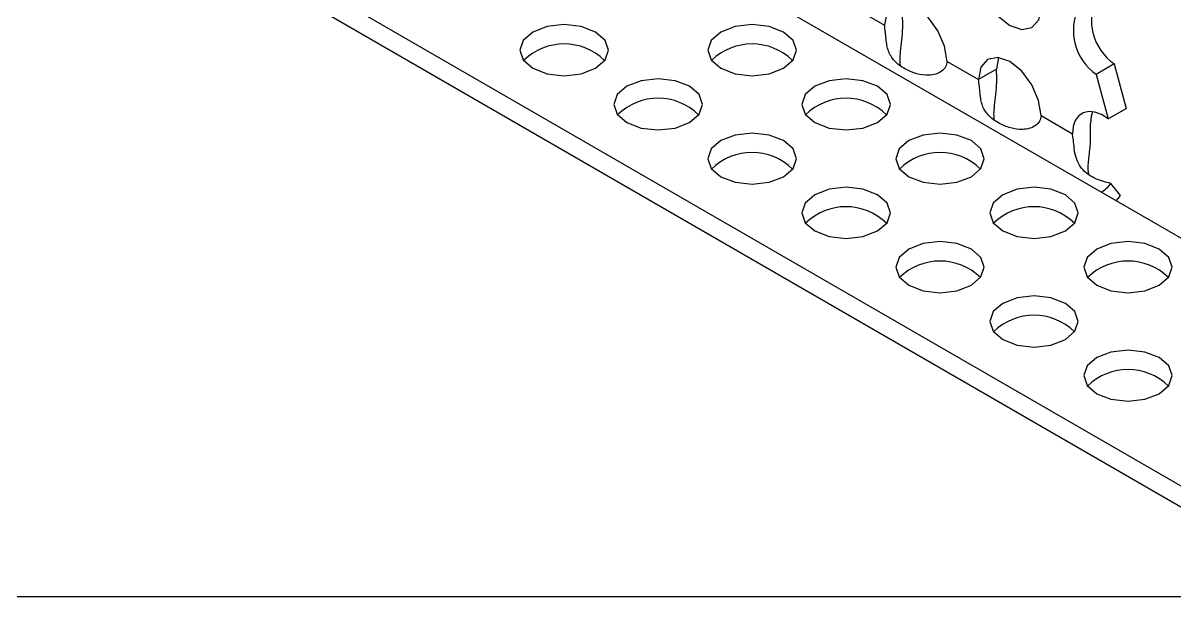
# Model space of a CAD drawing. Extents: x -0.92 to 7.46, y -5.99 to 0.
# Drawn here: x 2.168 to 3.793, y -5.992 to -5.182 of the extents above; entities that cross this region are included whole.
import ezdxf

# ---------------------------------------------------------------- set-up
doc = ezdxf.new("R2010")
doc.units = 0
doc.header["$LTSCALE"] = 0.5
doc.header["$MEASUREMENT"] = 0
doc.layers.add('Brackets', color=181, linetype='CONTINUOUS')
doc.layers.add('Text-Unprinted', color=131, linetype='CONTINUOUS', plot=False)

msp = doc.modelspace()

# ---------------------------------------------------------------- linework, layer by layer
at = {"layer": 'Brackets', "transparency": 16777216}
for p, q in [((1.0575, -4.2511), (3.9478, -5.9197)), ((1.0575, -4.2804), (3.9478, -5.949)), ((2.6176, -4.8022), (3.6893, -5.4209)), ((3.3391, -5.1599), (3.3833, -5.1855)), ((3.5442, -5.231), (3.5412, -5.2473)), ((3.4717, -5.2365), (3.5159, -5.262)), ((3.5412, -5.2473), (3.5159, -5.262)), ((3.7076, -5.2401), (3.6822, -5.2548)), ((3.7076, -5.2401), (3.7243, -5.3028)), ((3.6822, -5.2548), (3.6989, -5.3174)), ((3.6043, -5.313), (3.6484, -5.3385)), ((3.6989, -5.3174), (3.7243, -5.3028)), ((3.7163, -5.4256), (3.7028, -5.4086)), ((3.6893, -5.4209), (3.952, -5.5726))]:
    msp.add_line(p, q, dxfattribs=at)
at = {"layer": 'Brackets', "transparency": 16777216, "flags": 128}
for points in [[(3.5601, -5.0837), (3.5431, -5.0778), (3.5288, -5.0806), (3.5192, -5.0916), (3.5159, -5.1092), (3.5192, -5.1306), (3.5288, -5.1527), (3.5431, -5.1721), (3.5601, -5.1857), (3.577, -5.1916), (3.5913, -5.1888), (3.6009, -5.1778), (3.6043, -5.1602), (3.6009, -5.1387), (3.5913, -5.1166), (3.577, -5.0973), (3.5601, -5.0837)], [(3.4717, -5.2365), (3.4682, -5.2151), (3.4586, -5.1931), (3.4443, -5.1738), (3.4275, -5.1602), (3.4106, -5.1543), (3.3963, -5.1571), (3.3867, -5.168), (3.3833, -5.1855)], [(2.9756, -5.1951), (2.9553, -5.1873), (2.9314, -5.1845), (2.9075, -5.1873), (2.8872, -5.1951), (2.8736, -5.2068), (2.8689, -5.2206), (2.8736, -5.2344), (2.8872, -5.2461), (2.9075, -5.2539), (2.9314, -5.2567), (2.9553, -5.2539), (2.9756, -5.2461), (2.9891, -5.2344), (2.9939, -5.2206), (2.9891, -5.2068), (2.9756, -5.1951)], [(3.2407, -5.1951), (3.2205, -5.1873), (3.1965, -5.1845), (3.1726, -5.1873), (3.1523, -5.1951), (3.1388, -5.2068), (3.134, -5.2206), (3.1388, -5.2344), (3.1523, -5.2461), (3.1726, -5.2539), (3.1965, -5.2567), (3.2205, -5.2539), (3.2407, -5.2461), (3.2543, -5.2344), (3.259, -5.2206), (3.2543, -5.2068), (3.2407, -5.1951)], [(3.6043, -5.313), (3.6008, -5.2916), (3.5912, -5.2696), (3.5769, -5.2503), (3.5601, -5.2368), (3.5432, -5.2309), (3.5289, -5.2336), (3.5193, -5.2445), (3.5159, -5.262)], [(3.1081, -5.2716), (3.0879, -5.2638), (3.064, -5.2611), (3.04, -5.2638), (3.0198, -5.2716), (3.0062, -5.2833), (3.0015, -5.2971), (3.0062, -5.311), (3.0198, -5.3227), (3.04, -5.3305), (3.064, -5.3332), (3.0879, -5.3305), (3.1081, -5.3227), (3.1217, -5.311), (3.1265, -5.2971), (3.1217, -5.2833), (3.1081, -5.2716)], [(3.3733, -5.2716), (3.353, -5.2638), (3.3291, -5.2611), (3.3052, -5.2638), (3.2849, -5.2716), (3.2714, -5.2833), (3.2666, -5.2971), (3.2714, -5.311), (3.2849, -5.3227), (3.3052, -5.3305), (3.3291, -5.3332), (3.353, -5.3305), (3.3733, -5.3227), (3.3869, -5.311), (3.3916, -5.2971), (3.3869, -5.2833), (3.3733, -5.2716)], [(3.6989, -5.3174), (3.6895, -5.3116), (3.6802, -5.3082), (3.6715, -5.3073), (3.6638, -5.309), (3.6573, -5.3132), (3.6525, -5.3198), (3.6495, -5.3283), (3.6484, -5.3385)], [(3.6768, -5.3075), (3.6749, -5.3137), (3.6738, -5.3239)], [(3.2407, -5.3482), (3.2205, -5.3403), (3.1965, -5.3376), (3.1726, -5.3403), (3.1523, -5.3482), (3.1388, -5.3599), (3.134, -5.3737), (3.1388, -5.3875), (3.1523, -5.3992), (3.1726, -5.407), (3.1965, -5.4098), (3.2205, -5.407), (3.2407, -5.3992), (3.2543, -5.3875), (3.259, -5.3737), (3.2543, -5.3599), (3.2407, -5.3482)], [(3.5059, -5.3482), (3.4856, -5.3403), (3.4617, -5.3376), (3.4378, -5.3403), (3.4175, -5.3482), (3.404, -5.3599), (3.3992, -5.3737), (3.404, -5.3875), (3.4175, -5.3992), (3.4378, -5.407), (3.4617, -5.4098), (3.4856, -5.407), (3.5059, -5.3992), (3.5194, -5.3875), (3.5242, -5.3737), (3.5194, -5.3599), (3.5059, -5.3482)], [(3.3733, -5.4247), (3.353, -5.4169), (3.3291, -5.4141), (3.3052, -5.4169), (3.2849, -5.4247), (3.2714, -5.4364), (3.2666, -5.4502), (3.2714, -5.464), (3.2849, -5.4757), (3.3052, -5.4836), (3.3291, -5.4863), (3.353, -5.4836), (3.3733, -5.4757), (3.3869, -5.464), (3.3916, -5.4502), (3.3869, -5.4364), (3.3733, -5.4247)], [(3.6385, -5.4247), (3.6182, -5.4169), (3.5943, -5.4141), (3.5704, -5.4169), (3.5501, -5.4247), (3.5365, -5.4364), (3.5318, -5.4502), (3.5365, -5.464), (3.5501, -5.4757), (3.5704, -5.4836), (3.5943, -5.4863), (3.6182, -5.4836), (3.6385, -5.4757), (3.652, -5.464), (3.6568, -5.4502), (3.652, -5.4364), (3.6385, -5.4247)], [(3.7102, -5.433), (3.7133, -5.4294), (3.7163, -5.4256)], [(3.5059, -5.5012), (3.4856, -5.4934), (3.4617, -5.4907), (3.4378, -5.4934), (3.4175, -5.5012), (3.404, -5.513), (3.3992, -5.5268), (3.404, -5.5406), (3.4175, -5.5523), (3.4378, -5.5601), (3.4617, -5.5628), (3.4856, -5.5601), (3.5059, -5.5523), (3.5194, -5.5406), (3.5242, -5.5268), (3.5194, -5.513), (3.5059, -5.5012)], [(3.7711, -5.5012), (3.7508, -5.4934), (3.7269, -5.4907), (3.7029, -5.4934), (3.6827, -5.5012), (3.6691, -5.513), (3.6644, -5.5268), (3.6691, -5.5406), (3.6827, -5.5523), (3.7029, -5.5601), (3.7269, -5.5628), (3.7508, -5.5601), (3.7711, -5.5523), (3.7846, -5.5406), (3.7894, -5.5268), (3.7846, -5.513), (3.7711, -5.5012)], [(3.6385, -5.5778), (3.6182, -5.57), (3.5943, -5.5672), (3.5704, -5.57), (3.5501, -5.5778), (3.5365, -5.5895), (3.5318, -5.6033), (3.5365, -5.6171), (3.5501, -5.6288), (3.5704, -5.6366), (3.5943, -5.6394), (3.6182, -5.6366), (3.6385, -5.6288), (3.652, -5.6171), (3.6568, -5.6033), (3.652, -5.5895), (3.6385, -5.5778)], [(3.7711, -5.6543), (3.7508, -5.6465), (3.7269, -5.6438), (3.7029, -5.6465), (3.6827, -5.6543), (3.6691, -5.666), (3.6644, -5.6798), (3.6691, -5.6936), (3.6827, -5.7053), (3.7029, -5.7132), (3.7269, -5.7159), (3.7508, -5.7132), (3.7711, -5.7053), (3.7846, -5.6936), (3.7894, -5.6798), (3.7846, -5.666), (3.7711, -5.6543)]]:
    msp.add_lwpolyline(points, dxfattribs=at)
at = {"layer": 'Brackets', "transparency": 16777216}
for centre, radius, start, end in [((3.7507, -5.1781), 0.0755, 154.6458, 235.2172), ((3.7253, -5.1928), 0.0755, 154.6458, 235.2172), ((2.9314, -5.2936), 0.0817, 45.6215, 134.3785), ((3.1965, -5.2936), 0.0817, 45.6215, 134.3785), ((3.064, -5.3702), 0.0817, 45.6215, 134.3785), ((3.3291, -5.3702), 0.0817, 45.6215, 134.3785), ((3.1965, -5.4467), 0.0817, 45.6215, 134.3785), ((3.4617, -5.4467), 0.0817, 45.6215, 134.3785), ((3.6646, -5.3801), 0.0477, 301.2288, 323.3791), ((3.3291, -5.5232), 0.0817, 45.6215, 134.3785), ((3.5943, -5.5232), 0.0817, 45.6215, 134.3785), ((3.4617, -5.5998), 0.0817, 45.6215, 134.3785), ((3.7269, -5.5998), 0.0817, 45.6215, 134.3785), ((3.5943, -5.6763), 0.0817, 45.6215, 134.3785), ((3.7269, -5.7529), 0.0817, 45.6215, 134.3785)]:
    msp.add_arc(centre, radius, start, end, dxfattribs=at)
for points, knots in [([(3.4057, -5.242), (3.4055, -5.2397), (3.4049, -5.2335), (3.4061, -5.2214), (3.4079, -5.2059), (3.4096, -5.1881), (3.409, -5.1768), (3.4087, -5.1708)], [0, 0, 0, 0, 0.106623, 0.290736, 0.498507, 0.734007, 1, 1, 1, 1]), ([(3.4717, -5.2365), (3.4712, -5.2391), (3.4702, -5.2444), (3.4642, -5.2508), (3.4557, -5.2548), (3.4434, -5.2566), (3.4278, -5.2545), (3.4112, -5.2471), (3.3971, -5.237), (3.3896, -5.2251), (3.3867, -5.214), (3.3856, -5.2049), (3.3848, -5.195), (3.3838, -5.1887), (3.3833, -5.1855)], [0, 0, 0, 0, 0.060389, 0.119474, 0.182038, 0.252164, 0.372296, 0.501655, 0.644393, 0.76487, 0.821342, 0.877965, 0.936884, 1, 1, 1, 1]), ([(3.5383, -5.3185), (3.5381, -5.3163), (3.5375, -5.31), (3.5387, -5.298), (3.5405, -5.2824), (3.5422, -5.2646), (3.5416, -5.2533), (3.5412, -5.2473)], [0, 0, 0, 0, 0.106623, 0.290736, 0.498507, 0.734007, 1, 1, 1, 1]), ([(3.6043, -5.313), (3.6038, -5.3157), (3.6028, -5.3209), (3.5967, -5.3273), (3.5883, -5.3313), (3.576, -5.3331), (3.5604, -5.331), (3.5437, -5.3236), (3.5297, -5.3135), (3.5221, -5.3017), (3.5193, -5.2906), (3.5181, -5.2815), (3.5174, -5.2715), (3.5164, -5.2652), (3.5159, -5.262)], [0, 0, 0, 0, 0.060389, 0.119474, 0.182038, 0.252164, 0.372296, 0.501655, 0.644393, 0.76487, 0.821342, 0.877965, 0.936884, 1, 1, 1, 1]), ([(3.6718, -5.3952), (3.6715, -5.394), (3.6701, -5.3875), (3.672, -5.3718), (3.6746, -5.348), (3.6741, -5.3324), (3.6738, -5.3239)], [0, 0, 0, 0, 0.057046, 0.32217, 0.632751, 1, 1, 1, 1]), ([(3.7028, -5.4086), (3.6948, -5.4066), (3.6787, -5.4027), (3.6635, -5.3907), (3.6553, -5.3781), (3.6518, -5.3662), (3.6506, -5.3547), (3.6496, -5.3453), (3.6488, -5.3408), (3.6484, -5.3385)], [0, 0, 0, 0, 0.250303, 0.499733, 0.630691, 0.751534, 0.871322, 0.934085, 1, 1, 1, 1])]:
    msp.add_open_spline(points, degree=3, knots=knots, dxfattribs=at)
at = {"layer": 'Text-Unprinted', "ltscale": 0.5, "transparency": 16777216}
msp.add_lwpolyline([(0, 0), (6.8397, 0), (6.8397, -5.992), (0, -5.992)], close=True, dxfattribs=at)

doc.saveas('drawing.dxf')
